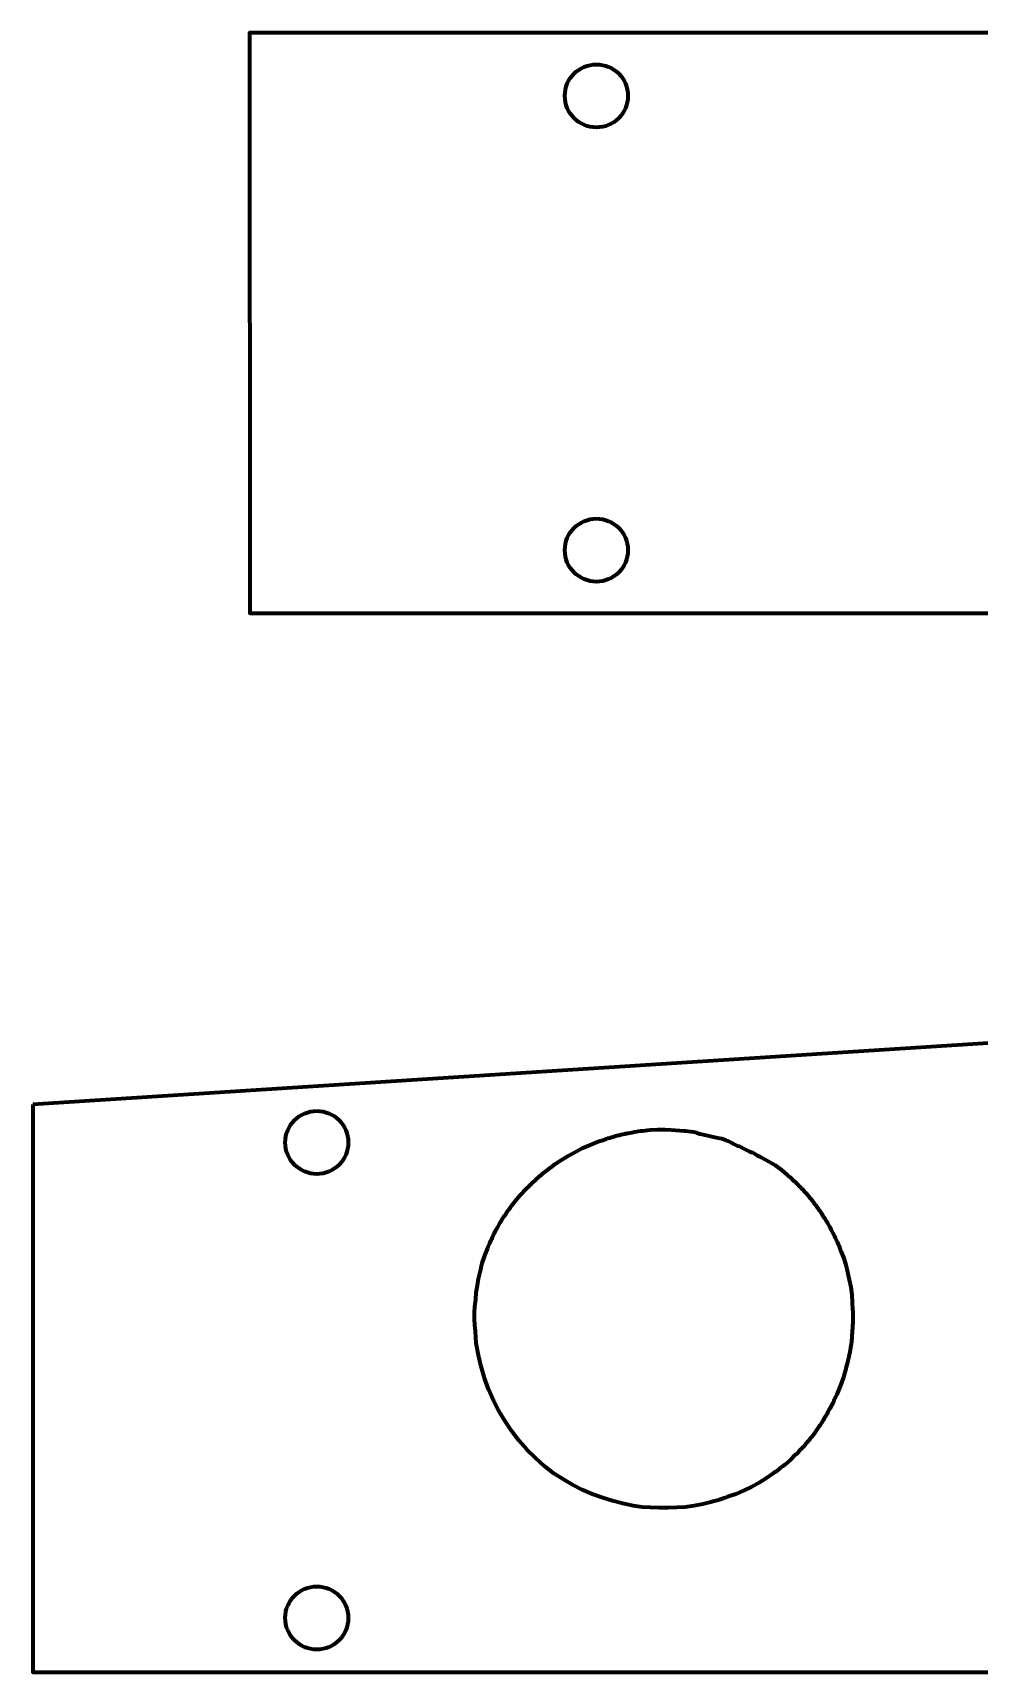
# Model space of a CAD drawing. Header units: millimetres. Extents: x 198 to 2265, y -986 to 144.
# Drawn here: x 1078.3 to 1153.4, y -235.8 to -105.9 of the extents above; entities that cross this region are included whole.
import ezdxf

# ---------------------------------------------------------------- set-up
doc = ezdxf.new("R2010")
doc.units = ezdxf.units.MM
doc.header["$MEASUREMENT"] = 0
doc.layers.add('Layer 1', color=7, linetype='Continuous')

msp = doc.modelspace()

# ---------------------------------------------------------------- linework, layer by layer
at = {"layer": 'Layer 1', "color": 250, "lineweight": 70}
for centre in [(1123.0164, -110.8609), (1123.0164, -146.8784), (1100.8522, -193.8442), (1100.8522, -231.5472)]:
    msp.add_ellipse(centre, major_axis=(0, 2.5), ratio=1, dxfattribs=at)
for points, knots in [([(1432.5164, -105.8556), (1432.5164, -105.8556), (1432.5164, -151.8586), (1432.5164, -151.8586), (1331.5738, -151.8586), (1196.5108, -151.8841), (1095.5546, -151.8841), (1095.5546, -151.8841), (1095.5164, -105.8556), (1095.5164, -105.8556), (1095.5164, -105.8556), (1432.5164, -105.8556), (1432.5164, -105.8556)], [0, 0, 0, 0, 0.25, 0.25, 0.25, 0.5, 0.5, 0.5, 0.75, 0.75, 0.75, 1, 1, 1, 1]), ([(1078.3476, -190.8397), (1078.3476, -190.8397), (1255.3292, -179.4659), (1255.3292, -179.4659), (1255.3292, -179.4659), (1255.3251, -235.8411), (1255.3251, -235.8411), (1198.3203, -235.8411), (1135.0207, -235.8477), (1078.3476, -235.8477), (1078.3476, -235.8477), (1078.3476, -190.8397), (1078.3476, -190.8397)], [0, 0, 0, 0, 0.25, 0.25, 0.25, 0.5, 0.5, 0.5, 0.75, 0.75, 0.75, 1, 1, 1, 1]), ([(1125.9361, -222.6496), (1125.9361, -222.6496), (1126.6367, -222.7496), (1126.6367, -222.7496), (1126.6367, -222.7496), (1127.3122, -222.7996), (1127.3122, -222.7996), (1127.3122, -222.7996), (1127.9879, -222.8246), (1127.9879, -222.8246), (1127.9879, -222.8246), (1128.6885, -222.8246), (1128.6885, -222.8246), (1128.6885, -222.8246), (1129.389, -222.7996), (1129.389, -222.7996), (1129.389, -222.7996), (1130.0645, -222.7496), (1130.0645, -222.7496), (1130.0645, -222.7496), (1130.7652, -222.6496), (1130.7652, -222.6496), (1130.7652, -222.6496), (1131.4408, -222.5247), (1131.4408, -222.5247), (1131.4408, -222.5247), (1132.0912, -222.3746), (1132.0912, -222.3746), (1132.0912, -222.3746), (1132.2414, -222.3247), (1132.2414, -222.3247), (1132.2414, -222.3247), (1132.3915, -222.2746), (1132.3915, -222.2746), (1132.3915, -222.2746), (1132.5916, -222.2246), (1132.5916, -222.2246), (1132.5916, -222.2246), (1132.7668, -222.1746), (1132.7668, -222.1746), (1132.7668, -222.1746), (1132.9419, -222.1246), (1132.9419, -222.1246), (1132.9419, -222.1246), (1133.1171, -222.0496), (1133.1171, -222.0496), (1133.1171, -222.0496), (1133.2922, -221.9996), (1133.2922, -221.9996), (1133.2922, -221.9996), (1133.4173, -221.9496), (1133.4173, -221.9496), (1133.4173, -221.9496), (1134.068, -221.7246), (1134.068, -221.7246), (1134.068, -221.7246), (1134.6935, -221.4496), (1134.6935, -221.4496), (1134.6935, -221.4496), (1135.3189, -221.1496), (1135.3189, -221.1496), (1135.3189, -221.1496), (1135.9194, -220.8246), (1135.9194, -220.8246), (1135.9194, -220.8246), (1136.4949, -220.4746), (1136.4949, -220.4746), (1136.4949, -220.4746), (1137.0204, -220.0996), (1137.0204, -220.0996), (1137.0204, -220.0996), (1137.1205, -220.0246), (1137.1205, -220.0246), (1137.1205, -220.0246), (1137.2456, -219.9497), (1137.2456, -219.9497), (1137.2456, -219.9497), (1137.3707, -219.8496), (1137.3707, -219.8496), (1137.3707, -219.8496), (1137.4959, -219.7497), (1137.4959, -219.7497), (1137.4959, -219.7497), (1137.621, -219.6496), (1137.621, -219.6496), (1137.621, -219.6496), (1137.7711, -219.5497), (1137.7711, -219.5497), (1137.7711, -219.5497), (1137.8712, -219.4496), (1137.8712, -219.4496), (1137.8712, -219.4496), (1137.9712, -219.3746), (1137.9712, -219.3746), (1137.9712, -219.3746), (1138.4215, -218.9746), (1138.4215, -218.9746), (1138.4215, -218.9746), (1138.5216, -218.8746), (1138.5216, -218.8746), (1138.5216, -218.8746), (1138.6217, -218.7746), (1138.6217, -218.7746), (1138.6217, -218.7746), (1138.7468, -218.6496), (1138.7468, -218.6496), (1138.7468, -218.6496), (1138.8719, -218.5496), (1138.8719, -218.5496), (1138.8719, -218.5496), (1138.997, -218.4246), (1138.997, -218.4246), (1138.997, -218.4246), (1139.0971, -218.2996), (1139.0971, -218.2996), (1139.0971, -218.2996), (1139.1221, -218.2746), (1139.1221, -218.2746), (1139.1221, -218.2746), (1139.1471, -218.2496), (1139.1471, -218.2496), (1139.1471, -218.2496), (1139.1722, -218.2246), (1139.1722, -218.2246), (1139.1722, -218.2246), (1139.1972, -218.1996), (1139.1972, -218.1996), (1139.1972, -218.1996), (1139.2222, -218.1746), (1139.2222, -218.1746), (1139.2222, -218.1746), (1139.2722, -218.1496), (1139.2722, -218.1496), (1139.2722, -218.1496), (1139.2973, -218.0996), (1139.2973, -218.0996), (1139.2973, -218.0996), (1139.2973, -218.0746), (1139.2973, -218.0746), (1139.2973, -218.0746), (1139.4224, -217.9746), (1139.4224, -217.9746), (1139.4224, -217.9746), (1139.4474, -217.9496), (1139.4474, -217.9496), (1139.4474, -217.9496), (1139.5975, -217.7747), (1139.5975, -217.7747), (1139.5975, -217.7747), (1139.6225, -217.7496), (1139.6225, -217.7496), (1139.6225, -217.7496), (1139.6476, -217.6996), (1139.6476, -217.6996), (1139.6476, -217.6996), (1139.6726, -217.6746), (1139.6726, -217.6746), (1139.6726, -217.6746), (1139.6976, -217.6496), (1139.6976, -217.6496), (1139.6976, -217.6496), (1139.7226, -217.5996), (1139.7226, -217.5996), (1139.7226, -217.5996), (1139.7476, -217.5747), (1139.7476, -217.5747), (1139.7476, -217.5747), (1139.7727, -217.5496), (1139.7727, -217.5496), (1139.7727, -217.5496), (1139.7977, -217.5246), (1139.7977, -217.5246), (1139.7977, -217.5246), (1139.8727, -217.4496), (1139.8727, -217.4496), (1139.8727, -217.4496), (1139.9728, -217.3246), (1139.9728, -217.3246), (1139.9728, -217.3246), (1140.0729, -217.1996), (1140.0729, -217.1996), (1140.0729, -217.1996), (1140.173, -217.0746), (1140.173, -217.0746), (1140.173, -217.0746), (1140.2732, -216.9496), (1140.2732, -216.9496), (1140.2732, -216.9496), (1140.3482, -216.8246), (1140.3482, -216.8246), (1140.3482, -216.8246), (1140.4233, -216.7246), (1140.4233, -216.7246), (1140.4233, -216.7246), (1140.4984, -216.6246), (1140.4984, -216.6246), (1140.4984, -216.6246), (1140.5734, -216.4996), (1140.5734, -216.4996), (1140.5734, -216.4996), (1140.6735, -216.3496), (1140.6735, -216.3496), (1140.6735, -216.3496), (1140.7736, -216.2246), (1140.7736, -216.2246), (1140.7736, -216.2246), (1140.8487, -216.0746), (1140.8487, -216.0746), (1140.8487, -216.0746), (1140.9487, -215.9496), (1140.9487, -215.9496), (1140.9487, -215.9496), (1141.0238, -215.8246), (1141.0238, -215.8246), (1141.0238, -215.8246), (1141.0738, -215.6996), (1141.0738, -215.6996), (1141.0738, -215.6996), (1141.1489, -215.5996), (1141.1489, -215.5996), (1141.1489, -215.5996), (1141.224, -215.4746), (1141.224, -215.4746), (1141.224, -215.4746), (1141.299, -215.3496), (1141.299, -215.3496), (1141.299, -215.3496), (1141.3741, -215.1996), (1141.3741, -215.1996), (1141.3741, -215.1996), (1141.4492, -215.0496), (1141.4492, -215.0496), (1141.4492, -215.0496), (1141.5492, -214.8996), (1141.5492, -214.8996), (1141.5492, -214.8996), (1141.5992, -214.7746), (1141.5992, -214.7746), (1141.5992, -214.7746), (1141.6742, -214.6746), (1141.6742, -214.6746), (1141.6742, -214.6746), (1141.7243, -214.5496), (1141.7243, -214.5496), (1141.7243, -214.5496), (1141.7994, -214.4246), (1141.7994, -214.4246), (1141.7994, -214.4246), (1141.8494, -214.2746), (1141.8494, -214.2746), (1141.8494, -214.2746), (1141.9245, -214.1246), (1141.9245, -214.1246), (1141.9245, -214.1246), (1141.9995, -213.9746), (1141.9995, -213.9746), (1141.9995, -213.9746), (1142.0746, -213.8246), (1142.0746, -213.8246), (1142.0746, -213.8246), (1142.1246, -213.6996), (1142.1246, -213.6996), (1142.1246, -213.6996), (1142.1747, -213.5746), (1142.1747, -213.5746), (1142.1747, -213.5746), (1142.3999, -213.0246), (1142.3999, -213.0246), (1142.3999, -213.0246), (1142.6, -212.4496), (1142.6, -212.4496), (1142.6, -212.4496), (1142.7501, -211.8996), (1142.7501, -211.8996), (1142.7501, -211.8996), (1142.8002, -211.7746), (1142.8002, -211.7746), (1142.8002, -211.7746), (1142.8252, -211.6246), (1142.8252, -211.6246), (1142.8252, -211.6246), (1142.8753, -211.4746), (1142.8753, -211.4746), (1142.8753, -211.4746), (1142.9253, -211.2996), (1142.9253, -211.2996), (1142.9253, -211.2996), (1142.9503, -211.1246), (1142.9503, -211.1246), (1142.9503, -211.1246), (1142.9753, -211.0996), (1142.9753, -211.0996), (1142.9753, -211.0996), (1142.9753, -211.0746), (1142.9753, -211.0746), (1142.9753, -211.0746), (1142.9753, -211.0247), (1142.9753, -211.0247), (1142.9753, -211.0247), (1143.0004, -210.9746), (1143.0004, -210.9746), (1143.0004, -210.9746), (1143.0004, -210.9496), (1143.0004, -210.9496), (1143.0004, -210.9496), (1143.0254, -210.8996), (1143.0254, -210.8996), (1143.0254, -210.8996), (1143.0254, -210.8746), (1143.0254, -210.8746), (1143.0254, -210.8746), (1143.0254, -210.8247), (1143.0254, -210.8247), (1143.0254, -210.8247), (1143.0254, -210.7996), (1143.0254, -210.7996), (1143.0254, -210.7996), (1143.0504, -210.7746), (1143.0504, -210.7746), (1143.0504, -210.7746), (1143.0504, -210.7496), (1143.0504, -210.7496), (1143.0504, -210.7496), (1143.0504, -210.6996), (1143.0504, -210.6996), (1143.0504, -210.6996), (1143.0504, -210.6746), (1143.0504, -210.6746), (1143.0504, -210.6746), (1143.0754, -210.6247), (1143.0754, -210.6247), (1143.0754, -210.6247), (1143.0754, -210.5996), (1143.0754, -210.5996), (1143.0754, -210.5996), (1143.0754, -210.5746), (1143.0754, -210.5746), (1143.0754, -210.5746), (1143.1004, -210.4496), (1143.1004, -210.4496), (1143.1004, -210.4496), (1143.1255, -210.2746), (1143.1255, -210.2746), (1143.1255, -210.2746), (1143.1505, -210.1246), (1143.1505, -210.1246), (1143.1505, -210.1246), (1143.1755, -209.9496), (1143.1755, -209.9496), (1143.1755, -209.9496), (1143.2005, -209.7996), (1143.2005, -209.7996), (1143.2005, -209.7996), (1143.2255, -209.6496), (1143.2255, -209.6496), (1143.2255, -209.6496), (1143.2255, -209.5246), (1143.2255, -209.5246), (1143.2255, -209.5246), (1143.2506, -209.3996), (1143.2506, -209.3996), (1143.2506, -209.3996), (1143.2756, -209.2496), (1143.2756, -209.2496), (1143.2756, -209.2496), (1143.2756, -209.0996), (1143.2756, -209.0996), (1143.2756, -209.0996), (1143.3006, -208.9246), (1143.3006, -208.9246), (1143.3006, -208.9246), (1143.3006, -208.7496), (1143.3006, -208.7496), (1143.3006, -208.7496), (1143.3256, -208.5996), (1143.3256, -208.5996), (1143.3256, -208.5996), (1143.3256, -208.4496), (1143.3256, -208.4496), (1143.3256, -208.4496), (1143.3256, -208.3246), (1143.3256, -208.3246), (1143.3256, -208.3246), (1143.3256, -208.2996), (1143.3256, -208.2996), (1143.3256, -208.2996), (1143.3506, -208.2746), (1143.3506, -208.2746), (1143.3506, -208.2746), (1143.3506, -208.2246), (1143.3506, -208.2246), (1143.3506, -208.2246), (1143.3506, -208.1996), (1143.3506, -208.1996), (1143.3506, -208.1996), (1143.3506, -208.1496), (1143.3506, -208.1496), (1143.3506, -208.1496), (1143.3506, -208.1246), (1143.3506, -208.1246), (1143.3506, -208.1246), (1143.3506, -208.0996), (1143.3506, -208.0996), (1143.3506, -208.0996), (1143.3506, -208.0497), (1143.3506, -208.0497), (1143.3506, -208.0497), (1143.3506, -207.8996), (1143.3506, -207.8996), (1143.3506, -207.8996), (1143.3506, -207.7246), (1143.3506, -207.7246), (1143.3506, -207.7246), (1143.3506, -207.5746), (1143.3506, -207.5746), (1143.3506, -207.5746), (1143.3506, -207.3996), (1143.3506, -207.3996), (1143.3506, -207.3996), (1143.3506, -207.2497), (1143.3506, -207.2497), (1143.3506, -207.2497), (1143.3256, -207.1246), (1143.3256, -207.1246), (1143.3256, -207.1246), (1143.3006, -206.5246), (1143.3006, -206.5246), (1143.3006, -206.5246), (1143.2506, -205.9246), (1143.2506, -205.9246), (1143.2506, -205.9246), (1143.1755, -205.3246), (1143.1755, -205.3246), (1143.1755, -205.3246), (1143.0504, -204.7246), (1143.0504, -204.7246), (1143.0504, -204.7246), (1142.9253, -204.1246), (1142.9253, -204.1246), (1142.9253, -204.1246), (1142.7752, -203.5496), (1142.7752, -203.5496), (1142.7752, -203.5496), (1142.6, -202.9746), (1142.6, -202.9746), (1142.6, -202.9746), (1142.3999, -202.4496), (1142.3999, -202.4496), (1142.3999, -202.4496), (1142.3498, -202.3496), (1142.3498, -202.3496), (1142.3498, -202.3496), (1142.2998, -202.2246), (1142.2998, -202.2246), (1142.2998, -202.2246), (1142.2497, -202.0746), (1142.2497, -202.0746), (1142.2497, -202.0746), (1142.1747, -201.9246), (1142.1747, -201.9246), (1142.1747, -201.9246), (1142.1246, -201.7746), (1142.1246, -201.7746), (1142.1246, -201.7746), (1142.0496, -201.6246), (1142.0496, -201.6246), (1142.0496, -201.6246), (1141.9995, -201.4997), (1141.9995, -201.4997), (1141.9995, -201.4997), (1141.9495, -201.3996), (1141.9495, -201.3996), (1141.9495, -201.3996), (1141.8994, -201.2746), (1141.8994, -201.2746), (1141.8994, -201.2746), (1141.8244, -201.1746), (1141.8244, -201.1746), (1141.8244, -201.1746), (1141.7493, -201.0246), (1141.7493, -201.0246), (1141.7493, -201.0246), (1141.6742, -200.8746), (1141.6742, -200.8746), (1141.6742, -200.8746), (1141.5992, -200.7496), (1141.5992, -200.7496), (1141.5992, -200.7496), (1141.5492, -200.5996), (1141.5492, -200.5996), (1141.5492, -200.5996), (1141.4742, -200.4746), (1141.4742, -200.4746), (1141.4742, -200.4746), (1141.4241, -200.3746), (1141.4241, -200.3746), (1141.4241, -200.3746), (1141.3491, -200.2746), (1141.3491, -200.2746), (1141.3491, -200.2746), (1141.274, -200.1496), (1141.274, -200.1496), (1141.274, -200.1496), (1141.1989, -200.0246), (1141.1989, -200.0246), (1141.1989, -200.0246), (1141.1239, -199.8746), (1141.1239, -199.8746), (1141.1239, -199.8746), (1141.0238, -199.7496), (1141.0238, -199.7496), (1141.0238, -199.7496), (1140.9487, -199.6246), (1140.9487, -199.6246), (1140.9487, -199.6246), (1140.8737, -199.4996), (1140.8737, -199.4996), (1140.8737, -199.4996), (1140.7986, -199.3996), (1140.7986, -199.3996), (1140.7986, -199.3996), (1140.7486, -199.2996), (1140.7486, -199.2996), (1140.7486, -199.2996), (1140.6485, -199.1746), (1140.6485, -199.1746), (1140.6485, -199.1746), (1140.5734, -199.0496), (1140.5734, -199.0496), (1140.5734, -199.0496), (1140.4733, -198.9246), (1140.4733, -198.9246), (1140.4733, -198.9246), (1140.3733, -198.7996), (1140.3733, -198.7996), (1140.3733, -198.7996), (1140.2982, -198.6996), (1140.2982, -198.6996), (1140.2982, -198.6996), (1140.2732, -198.6746), (1140.2732, -198.6746), (1140.2732, -198.6746), (1140.198, -198.5496), (1140.198, -198.5496), (1140.198, -198.5496), (1140.1229, -198.4496), (1140.1229, -198.4496), (1140.1229, -198.4496), (1140.0479, -198.3496), (1140.0479, -198.3496), (1140.0479, -198.3496), (1139.9478, -198.2496), (1139.9478, -198.2496), (1139.9478, -198.2496), (1139.8477, -198.1246), (1139.8477, -198.1246), (1139.8477, -198.1246), (1139.7727, -198.0246), (1139.7727, -198.0246), (1139.7727, -198.0246), (1139.7476, -197.9996), (1139.7476, -197.9996), (1139.7476, -197.9996), (1139.6476, -197.8746), (1139.6476, -197.8746), (1139.6476, -197.8746), (1139.5475, -197.7746), (1139.5475, -197.7746), (1139.5475, -197.7746), (1139.4474, -197.6746), (1139.4474, -197.6746), (1139.4474, -197.6746), (1139.3723, -197.5746), (1139.3723, -197.5746), (1139.3723, -197.5746), (1139.2722, -197.4996), (1139.2722, -197.4996), (1139.2722, -197.4996), (1139.1972, -197.3996), (1139.1972, -197.3996), (1139.1972, -197.3996), (1139.0721, -197.2746), (1139.0721, -197.2746), (1139.0721, -197.2746), (1138.972, -197.1746), (1138.972, -197.1746), (1138.972, -197.1746), (1138.8469, -197.0496), (1138.8469, -197.0496), (1138.8469, -197.0496), (1138.8219, -197.0246), (1138.8219, -197.0246), (1138.8219, -197.0246), (1138.7968, -196.9996), (1138.7968, -196.9996), (1138.7968, -196.9996), (1138.7718, -196.9746), (1138.7718, -196.9746), (1138.7718, -196.9746), (1138.7468, -196.9496), (1138.7468, -196.9496), (1138.7468, -196.9496), (1138.7218, -196.9246), (1138.7218, -196.9246), (1138.7218, -196.9246), (1138.6717, -196.8996), (1138.6717, -196.8996), (1138.6717, -196.8996), (1138.6467, -196.8746), (1138.6467, -196.8746), (1138.6467, -196.8746), (1138.6217, -196.8496), (1138.6217, -196.8496), (1138.6217, -196.8496), (1138.5466, -196.7496), (1138.5466, -196.7496), (1138.5466, -196.7496), (1138.5216, -196.7496), (1138.5216, -196.7496), (1138.5216, -196.7496), (1138.5216, -196.7246), (1138.5216, -196.7246), (1138.5216, -196.7246), (1138.4966, -196.7246), (1138.4966, -196.7246), (1138.4966, -196.7246), (1138.4716, -196.6996), (1138.4716, -196.6996), (1138.4716, -196.6996), (1138.4465, -196.6746), (1138.4465, -196.6746), (1138.4465, -196.6746), (1138.4215, -196.6496), (1138.4215, -196.6496), (1138.4215, -196.6496), (1138.3965, -196.6246), (1138.3965, -196.6246), (1138.3965, -196.6246), (1138.3716, -196.5996), (1138.3716, -196.5996), (1138.3716, -196.5996), (1138.1964, -196.4496), (1138.1964, -196.4496), (1138.1964, -196.4496), (1138.1214, -196.3746), (1138.1214, -196.3746), (1138.1214, -196.3746), (1137.696, -196.0246), (1137.696, -196.0246), (1137.696, -196.0246), (1137.1956, -195.6496), (1137.1956, -195.6496), (1137.1956, -195.6496), (1136.645, -195.3246), (1136.645, -195.3246), (1136.645, -195.3246), (1136.0946, -195.0246), (1136.0946, -195.0246), (1136.0946, -195.0246), (1135.9695, -194.9496), (1135.9695, -194.9496), (1135.9695, -194.9496), (1135.7943, -194.8746), (1135.7943, -194.8746), (1135.7943, -194.8746), (1135.6192, -194.7746), (1135.6192, -194.7746), (1135.6192, -194.7746), (1135.394, -194.6496), (1135.394, -194.6496), (1135.394, -194.6496), (1135.1439, -194.5496), (1135.1439, -194.5496), (1135.1439, -194.5496), (1134.8937, -194.4246), (1134.8937, -194.4246), (1134.8937, -194.4246), (1134.6685, -194.3246), (1134.6685, -194.3246), (1134.6685, -194.3246), (1134.4433, -194.1996), (1134.4433, -194.1996), (1134.4433, -194.1996), (1134.3432, -194.1496), (1134.3432, -194.1496), (1134.3432, -194.1496), (1134.1931, -194.0996), (1134.1931, -194.0996), (1134.1931, -194.0996), (1134.043, -194.0246), (1134.043, -194.0246), (1134.043, -194.0246), (1133.8928, -193.9496), (1133.8928, -193.9496), (1133.8928, -193.9496), (1133.7426, -193.8746), (1133.7426, -193.8746), (1133.7426, -193.8746), (1133.5925, -193.7996), (1133.5925, -193.7996), (1133.5925, -193.7996), (1133.4424, -193.7246), (1133.4424, -193.7246), (1133.4424, -193.7246), (1133.3423, -193.6746), (1133.3423, -193.6746), (1133.3423, -193.6746), (1133.2422, -193.6246), (1133.2422, -193.6246), (1133.2422, -193.6246), (1132.967, -193.5246), (1132.967, -193.5246), (1132.967, -193.5246), (1132.6417, -193.4746), (1132.6417, -193.4746), (1132.6417, -193.4746), (1132.0662, -193.3496), (1132.0662, -193.3496), (1132.0662, -193.3496), (1131.9662, -193.3246), (1131.9662, -193.3246), (1131.9662, -193.3246), (1131.8411, -193.2996), (1131.8411, -193.2996), (1131.8411, -193.2996), (1131.716, -193.2746), (1131.716, -193.2746), (1131.716, -193.2746), (1131.5909, -193.2496), (1131.5909, -193.2496), (1131.5909, -193.2496), (1131.3657, -193.1746), (1131.3657, -193.1746), (1131.3657, -193.1746), (1131.2156, -193.1496), (1131.2156, -193.1496), (1131.2156, -193.1496), (1130.9654, -193.0746), (1130.9654, -193.0746), (1130.9654, -193.0746), (1130.9404, -193.0496), (1130.9404, -193.0496), (1130.9404, -193.0496), (1130.7402, -192.9996), (1130.7402, -192.9996), (1130.7402, -192.9996), (1130.4899, -192.9746), (1130.4899, -192.9746), (1130.4899, -192.9746), (1130.2897, -192.9496), (1130.2897, -192.9496), (1130.2897, -192.9496), (1130.0896, -192.9246), (1130.0896, -192.9246), (1130.0896, -192.9246), (1129.9645, -192.9246), (1129.9645, -192.9246), (1129.9645, -192.9246), (1128.9386, -192.8496), (1128.9386, -192.8496), (1128.9386, -192.8496), (1128.4383, -192.8246), (1128.4383, -192.8246), (1128.4383, -192.8246), (1127.8878, -192.8246), (1127.8878, -192.8246), (1127.8878, -192.8246), (1127.2872, -192.8496), (1127.2872, -192.8496), (1127.2872, -192.8496), (1126.6617, -192.9246), (1126.6617, -192.9246), (1126.6617, -192.9246), (1126.5116, -192.9246), (1126.5116, -192.9246), (1126.5116, -192.9246), (1126.3614, -192.9496), (1126.3614, -192.9496), (1126.3614, -192.9496), (1126.2113, -192.9746), (1126.2113, -192.9746), (1126.2113, -192.9746), (1126.0362, -192.9996), (1126.0362, -192.9996), (1126.0362, -192.9996), (1125.861, -193.0496), (1125.861, -193.0496), (1125.861, -193.0496), (1125.6859, -193.0746), (1125.6859, -193.0746), (1125.6859, -193.0746), (1125.5358, -193.0996), (1125.5358, -193.0996), (1125.5358, -193.0996), (1125.5108, -193.0996), (1125.5108, -193.0996), (1125.5108, -193.0996), (1125.4858, -193.0996), (1125.4858, -193.0996), (1125.4858, -193.0996), (1125.4608, -193.1246), (1125.4608, -193.1246), (1125.4608, -193.1246), (1125.4107, -193.1246), (1125.4107, -193.1246), (1125.4107, -193.1246), (1125.3857, -193.1246), (1125.3857, -193.1246), (1125.3857, -193.1246), (1125.3357, -193.1246), (1125.3357, -193.1246), (1125.3357, -193.1246), (1125.3107, -193.1496), (1125.3107, -193.1496), (1125.3107, -193.1496), (1125.2856, -193.1496), (1125.2856, -193.1496), (1125.2856, -193.1496), (1125.1355, -193.1746), (1125.1355, -193.1746), (1125.1355, -193.1746), (1124.9854, -193.2246), (1124.9854, -193.2246), (1124.9854, -193.2246), (1124.8102, -193.2746), (1124.8102, -193.2746), (1124.8102, -193.2746), (1124.6351, -193.2996), (1124.6351, -193.2996), (1124.6351, -193.2996), (1124.485, -193.3496), (1124.485, -193.3496), (1124.485, -193.3496), (1124.3348, -193.3996), (1124.3348, -193.3996), (1124.3348, -193.3996), (1124.2096, -193.4246), (1124.2096, -193.4246), (1124.2096, -193.4246), (1124.0845, -193.4746), (1124.0845, -193.4746), (1124.0845, -193.4746), (1123.9344, -193.4996), (1123.9344, -193.4996), (1123.9344, -193.4996), (1123.8093, -193.5496), (1123.8093, -193.5496), (1123.8093, -193.5496), (1123.7843, -193.5496), (1123.7843, -193.5496), (1123.7843, -193.5496), (1123.6091, -193.6246), (1123.6091, -193.6246), (1123.6091, -193.6246), (1123.459, -193.6746), (1123.459, -193.6746), (1123.459, -193.6746), (1123.3089, -193.7246), (1123.3089, -193.7246), (1123.3089, -193.7246), (1123.1588, -193.7746), (1123.1588, -193.7746), (1123.1588, -193.7746), (1123.0337, -193.8246), (1123.0337, -193.8246), (1123.0337, -193.8246), (1122.4582, -194.0496), (1122.4582, -194.0496), (1122.4582, -194.0496), (1121.8828, -194.2996), (1121.8828, -194.2996), (1121.8828, -194.2996), (1121.3322, -194.5996), (1121.3322, -194.5996), (1121.3322, -194.5996), (1120.7818, -194.8996), (1120.7818, -194.8996), (1120.7818, -194.8996), (1120.2563, -195.2246), (1120.2563, -195.2246), (1120.2563, -195.2246), (1119.7309, -195.5746), (1119.7309, -195.5746), (1119.7309, -195.5746), (1119.6308, -195.6496), (1119.6308, -195.6496), (1119.6308, -195.6496), (1119.5057, -195.7496), (1119.5057, -195.7496), (1119.5057, -195.7496), (1119.3806, -195.8246), (1119.3806, -195.8246), (1119.3806, -195.8246), (1119.2555, -195.9246), (1119.2555, -195.9246), (1119.2555, -195.9246), (1119.1055, -196.0496), (1119.1055, -196.0496), (1119.1055, -196.0496), (1118.9804, -196.1496), (1118.9804, -196.1496), (1118.9804, -196.1496), (1118.8553, -196.2246), (1118.8553, -196.2246), (1118.8553, -196.2246), (1118.8302, -196.2496), (1118.8302, -196.2496), (1118.8302, -196.2496), (1118.8052, -196.2746), (1118.8052, -196.2746), (1118.8052, -196.2746), (1118.7802, -196.2996), (1118.7802, -196.2996), (1118.7802, -196.2996), (1118.7551, -196.3246), (1118.7551, -196.3246), (1118.7551, -196.3246), (1118.7301, -196.3246), (1118.7301, -196.3246), (1118.7301, -196.3246), (1118.705, -196.3496), (1118.705, -196.3496), (1118.705, -196.3496), (1118.68, -196.3746), (1118.68, -196.3746), (1118.68, -196.3746), (1118.655, -196.3996), (1118.655, -196.3996), (1118.655, -196.3996), (1118.5299, -196.4996), (1118.5299, -196.4996), (1118.5299, -196.4996), (1118.4298, -196.5996), (1118.4298, -196.5996), (1118.4298, -196.5996), (1118.2797, -196.7246), (1118.2797, -196.7246), (1118.2797, -196.7246), (1118.1546, -196.8496), (1118.1546, -196.8496), (1118.1546, -196.8496), (1118.0545, -196.9496), (1118.0545, -196.9496), (1118.0545, -196.9496), (1117.9294, -197.0496), (1117.9294, -197.0496), (1117.9294, -197.0496), (1117.8543, -197.1496), (1117.8543, -197.1496), (1117.8543, -197.1496), (1117.7542, -197.2246), (1117.7542, -197.2246), (1117.7542, -197.2246), (1117.6291, -197.3496), (1117.6291, -197.3496), (1117.6291, -197.3496), (1117.529, -197.4496), (1117.529, -197.4496), (1117.529, -197.4496), (1117.4039, -197.5746), (1117.4039, -197.5746), (1117.4039, -197.5746), (1117.2788, -197.6996), (1117.2788, -197.6996), (1117.2788, -197.6996), (1117.1788, -197.8246), (1117.1788, -197.8246), (1117.1788, -197.8246), (1117.0787, -197.9246), (1117.0787, -197.9246), (1117.0787, -197.9246), (1116.9786, -198.0246), (1116.9786, -198.0246), (1116.9786, -198.0246), (1116.5784, -198.4996), (1116.5784, -198.4996), (1116.5784, -198.4996), (1116.5032, -198.5996), (1116.5032, -198.5996), (1116.5032, -198.5996), (1116.4031, -198.7246), (1116.4031, -198.7246), (1116.4031, -198.7246), (1116.303, -198.8496), (1116.303, -198.8496), (1116.303, -198.8496), (1116.2029, -198.9996), (1116.2029, -198.9996), (1116.2029, -198.9996), (1116.1029, -199.1246), (1116.1029, -199.1246), (1116.1029, -199.1246), (1116.0779, -199.1746), (1116.0779, -199.1746), (1116.0779, -199.1746), (1116.0528, -199.1996), (1116.0528, -199.1996), (1116.0528, -199.1996), (1116.0279, -199.2246), (1116.0279, -199.2246), (1116.0279, -199.2246), (1116.0028, -199.2746), (1116.0028, -199.2746), (1116.0028, -199.2746), (1115.9778, -199.2996), (1115.9778, -199.2996), (1115.9778, -199.2996), (1115.9527, -199.3496), (1115.9527, -199.3496), (1115.9527, -199.3496), (1115.9278, -199.3746), (1115.9278, -199.3746), (1115.9278, -199.3746), (1115.9027, -199.3996), (1115.9027, -199.3996), (1115.9027, -199.3996), (1115.8277, -199.4996), (1115.8277, -199.4996), (1115.8277, -199.4996), (1115.8277, -199.5496), (1115.8277, -199.5496), (1115.8277, -199.5496), (1115.7025, -199.6996), (1115.7025, -199.6996), (1115.7025, -199.6996), (1115.5774, -199.8996), (1115.5774, -199.8996), (1115.5774, -199.8996), (1115.5024, -200.0246), (1115.5024, -200.0246), (1115.5024, -200.0246), (1115.4773, -200.0496), (1115.4773, -200.0496), (1115.4773, -200.0496), (1115.4773, -200.0746), (1115.4773, -200.0746), (1115.4773, -200.0746), (1115.4523, -200.0997), (1115.4523, -200.0997), (1115.4523, -200.0997), (1115.4273, -200.1246), (1115.4273, -200.1246), (1115.4273, -200.1246), (1115.4273, -200.1496), (1115.4273, -200.1496), (1115.4273, -200.1496), (1115.4023, -200.1996), (1115.4023, -200.1996), (1115.4023, -200.1996), (1115.3772, -200.2246), (1115.3772, -200.2246), (1115.3772, -200.2246), (1115.3772, -200.2496), (1115.3772, -200.2496), (1115.3772, -200.2496), (1115.2772, -200.3996), (1115.2772, -200.3996), (1115.2772, -200.3996), (1115.2021, -200.5496), (1115.2021, -200.5496), (1115.2021, -200.5496), (1115.127, -200.6997), (1115.127, -200.6997), (1115.127, -200.6997), (1115.027, -200.8496), (1115.027, -200.8496), (1115.027, -200.8496), (1114.9769, -200.9746), (1114.9769, -200.9746), (1114.9769, -200.9746), (1114.9018, -201.0997), (1114.9018, -201.0997), (1114.9018, -201.0997), (1114.8518, -201.1996), (1114.8518, -201.1996), (1114.8518, -201.1996), (1114.7767, -201.3496), (1114.7767, -201.3496), (1114.7767, -201.3496), (1114.7267, -201.4997), (1114.7267, -201.4997), (1114.7267, -201.4997), (1114.6516, -201.6496), (1114.6516, -201.6496), (1114.6516, -201.6496), (1114.5766, -201.8246), (1114.5766, -201.8246), (1114.5766, -201.8246), (1114.5015, -201.9746), (1114.5015, -201.9746), (1114.5015, -201.9746), (1114.4515, -202.0996), (1114.4515, -202.0996), (1114.4515, -202.0996), (1114.4014, -202.2246), (1114.4014, -202.2246), (1114.4014, -202.2246), (1114.1762, -202.7996), (1114.1762, -202.7996), (1114.1762, -202.7996), (1113.9761, -203.4246), (1113.9761, -203.4246), (1113.9761, -203.4246), (1113.8259, -204.0246), (1113.8259, -204.0246), (1113.8259, -204.0246), (1113.6758, -204.6496), (1113.6758, -204.6496), (1113.6758, -204.6496), (1113.6008, -205.1746), (1113.6008, -205.1746), (1113.6008, -205.1746), (1113.5008, -205.7496), (1113.5008, -205.7496), (1113.5008, -205.7496), (1113.4507, -206.2996), (1113.4507, -206.2996), (1113.4507, -206.2996), (1113.3756, -206.8497), (1113.3756, -206.8497), (1113.3756, -206.8497), (1113.3507, -207.3246), (1113.3507, -207.3246), (1113.3507, -207.3246), (1113.3507, -207.8246), (1113.3507, -207.8246), (1113.3507, -207.8246), (1113.3756, -208.3246), (1113.3756, -208.3246), (1113.3756, -208.3246), (1113.4256, -208.7996), (1113.4256, -208.7996), (1113.4256, -208.7996), (1113.5008, -209.7496), (1113.5008, -209.7496), (1113.5008, -209.7496), (1113.6758, -210.6996), (1113.6758, -210.6996), (1113.6758, -210.6996), (1113.876, -211.5996), (1113.876, -211.5996), (1113.876, -211.5996), (1114.1512, -212.5246), (1114.1512, -212.5246), (1114.1512, -212.5246), (1114.4765, -213.3997), (1114.4765, -213.3997), (1114.4765, -213.3997), (1114.8518, -214.2996), (1114.8518, -214.2996), (1114.8518, -214.2996), (1115.2772, -215.1246), (1115.2772, -215.1246), (1115.2772, -215.1246), (1115.7777, -215.9496), (1115.7777, -215.9496), (1115.7777, -215.9496), (1116.303, -216.7246), (1116.303, -216.7246), (1116.303, -216.7246), (1116.8785, -217.4746), (1116.8785, -217.4746), (1116.8785, -217.4746), (1117.504, -218.1996), (1117.504, -218.1996), (1117.504, -218.1996), (1118.2046, -218.8746), (1118.2046, -218.8746), (1118.2046, -218.8746), (1118.9053, -219.4996), (1118.9053, -219.4996), (1118.9053, -219.4996), (1119.6558, -220.0996), (1119.6558, -220.0996), (1119.6558, -220.0996), (1120.4065, -220.5746), (1120.4065, -220.5746), (1120.4065, -220.5746), (1121.1321, -220.9996), (1121.1321, -220.9996), (1121.1321, -220.9996), (1121.8828, -221.3746), (1121.8828, -221.3746), (1121.8828, -221.3746), (1122.6834, -221.7246), (1122.6834, -221.7246), (1122.6834, -221.7246), (1123.459, -221.9996), (1123.459, -221.9996), (1123.459, -221.9996), (1124.2847, -222.2496), (1124.2847, -222.2496), (1124.2847, -222.2496), (1125.1105, -222.4746), (1125.1105, -222.4746), (1125.1105, -222.4746), (1125.9361, -222.6496), (1125.9361, -222.6496)], [0, 0, 0, 0, 0.00250627, 0.00250627, 0.00250627, 0.00501253, 0.00501253, 0.00501253, 0.0075188, 0.0075188, 0.0075188, 0.01002506, 0.01002506, 0.01002506, 0.01253133, 0.01253133, 0.01253133, 0.01503759, 0.01503759, 0.01503759, 0.01754386, 0.01754386, 0.01754386, 0.02005013, 0.02005013, 0.02005013, 0.02255639, 0.02255639, 0.02255639, 0.02506266, 0.02506266, 0.02506266, 0.02756892, 0.02756892, 0.02756892, 0.03007519, 0.03007519, 0.03007519, 0.03258145, 0.03258145, 0.03258145, 0.03508772, 0.03508772, 0.03508772, 0.03759398, 0.03759398, 0.03759398, 0.04010025, 0.04010025, 0.04010025, 0.04260652, 0.04260652, 0.04260652, 0.04511278, 0.04511278, 0.04511278, 0.04761905, 0.04761905, 0.04761905, 0.05012531, 0.05012531, 0.05012531, 0.05263158, 0.05263158, 0.05263158, 0.05513784, 0.05513784, 0.05513784, 0.05764411, 0.05764411, 0.05764411, 0.06015038, 0.06015038, 0.06015038, 0.06265664, 0.06265664, 0.06265664, 0.06516291, 0.06516291, 0.06516291, 0.06766917, 0.06766917, 0.06766917, 0.07017544, 0.07017544, 0.07017544, 0.0726817, 0.0726817, 0.0726817, 0.07518797, 0.07518797, 0.07518797, 0.07769424, 0.07769424, 0.07769424, 0.0802005, 0.0802005, 0.0802005, 0.08270677, 0.08270677, 0.08270677, 0.08521303, 0.08521303, 0.08521303, 0.0877193, 0.0877193, 0.0877193, 0.09022556, 0.09022556, 0.09022556, 0.09273183, 0.09273183, 0.09273183, 0.0952381, 0.0952381, 0.0952381, 0.09774436, 0.09774436, 0.09774436, 0.10025063, 0.10025063, 0.10025063, 0.10275689, 0.10275689, 0.10275689, 0.10526316, 0.10526316, 0.10526316, 0.10776942, 0.10776942, 0.10776942, 0.11027569, 0.11027569, 0.11027569, 0.11278195, 0.11278195, 0.11278195, 0.11528822, 0.11528822, 0.11528822, 0.11779449, 0.11779449, 0.11779449, 0.12030075, 0.12030075, 0.12030075, 0.12280702, 0.12280702, 0.12280702, 0.12531328, 0.12531328, 0.12531328, 0.12781955, 0.12781955, 0.12781955, 0.13032581, 0.13032581, 0.13032581, 0.13283208, 0.13283208, 0.13283208, 0.13533835, 0.13533835, 0.13533835, 0.13784461, 0.13784461, 0.13784461, 0.14035088, 0.14035088, 0.14035088, 0.14285714, 0.14285714, 0.14285714, 0.14536341, 0.14536341, 0.14536341, 0.14786967, 0.14786967, 0.14786967, 0.15037594, 0.15037594, 0.15037594, 0.15288221, 0.15288221, 0.15288221, 0.15538847, 0.15538847, 0.15538847, 0.15789474, 0.15789474, 0.15789474, 0.160401, 0.160401, 0.160401, 0.16290727, 0.16290727, 0.16290727, 0.16541353, 0.16541353, 0.16541353, 0.1679198, 0.1679198, 0.1679198, 0.17042607, 0.17042607, 0.17042607, 0.17293233, 0.17293233, 0.17293233, 0.1754386, 0.1754386, 0.1754386, 0.17794486, 0.17794486, 0.17794486, 0.18045113, 0.18045113, 0.18045113, 0.18295739, 0.18295739, 0.18295739, 0.18546366, 0.18546366, 0.18546366, 0.18796992, 0.18796992, 0.18796992, 0.19047619, 0.19047619, 0.19047619, 0.19298246, 0.19298246, 0.19298246, 0.19548872, 0.19548872, 0.19548872, 0.19799499, 0.19799499, 0.19799499, 0.20050125, 0.20050125, 0.20050125, 0.20300752, 0.20300752, 0.20300752, 0.20551378, 0.20551378, 0.20551378, 0.20802005, 0.20802005, 0.20802005, 0.21052632, 0.21052632, 0.21052632, 0.21303258, 0.21303258, 0.21303258, 0.21553885, 0.21553885, 0.21553885, 0.21804511, 0.21804511, 0.21804511, 0.22055138, 0.22055138, 0.22055138, 0.22305764, 0.22305764, 0.22305764, 0.22556391, 0.22556391, 0.22556391, 0.22807018, 0.22807018, 0.22807018, 0.23057644, 0.23057644, 0.23057644, 0.23308271, 0.23308271, 0.23308271, 0.23558897, 0.23558897, 0.23558897, 0.23809524, 0.23809524, 0.23809524, 0.2406015, 0.2406015, 0.2406015, 0.24310777, 0.24310777, 0.24310777, 0.24561404, 0.24561404, 0.24561404, 0.2481203, 0.2481203, 0.2481203, 0.25062657, 0.25062657, 0.25062657, 0.25313283, 0.25313283, 0.25313283, 0.2556391, 0.2556391, 0.2556391, 0.25814536, 0.25814536, 0.25814536, 0.26065163, 0.26065163, 0.26065163, 0.26315789, 0.26315789, 0.26315789, 0.26566416, 0.26566416, 0.26566416, 0.26817043, 0.26817043, 0.26817043, 0.27067669, 0.27067669, 0.27067669, 0.27318296, 0.27318296, 0.27318296, 0.27568922, 0.27568922, 0.27568922, 0.27819549, 0.27819549, 0.27819549, 0.28070175, 0.28070175, 0.28070175, 0.28320802, 0.28320802, 0.28320802, 0.28571429, 0.28571429, 0.28571429, 0.28822055, 0.28822055, 0.28822055, 0.29072682, 0.29072682, 0.29072682, 0.29323308, 0.29323308, 0.29323308, 0.29573935, 0.29573935, 0.29573935, 0.29824561, 0.29824561, 0.29824561, 0.30075188, 0.30075188, 0.30075188, 0.30325815, 0.30325815, 0.30325815, 0.30576441, 0.30576441, 0.30576441, 0.30827068, 0.30827068, 0.30827068, 0.31077694, 0.31077694, 0.31077694, 0.31328321, 0.31328321, 0.31328321, 0.31578947, 0.31578947, 0.31578947, 0.31829574, 0.31829574, 0.31829574, 0.32080201, 0.32080201, 0.32080201, 0.32330827, 0.32330827, 0.32330827, 0.32581454, 0.32581454, 0.32581454, 0.3283208, 0.3283208, 0.3283208, 0.33082707, 0.33082707, 0.33082707, 0.33333333, 0.33333333, 0.33333333, 0.3358396, 0.3358396, 0.3358396, 0.33834586, 0.33834586, 0.33834586, 0.34085213, 0.34085213, 0.34085213, 0.3433584, 0.3433584, 0.3433584, 0.34586466, 0.34586466, 0.34586466, 0.34837093, 0.34837093, 0.34837093, 0.35087719, 0.35087719, 0.35087719, 0.35338346, 0.35338346, 0.35338346, 0.35588972, 0.35588972, 0.35588972, 0.35839599, 0.35839599, 0.35839599, 0.36090226, 0.36090226, 0.36090226, 0.36340852, 0.36340852, 0.36340852, 0.36591479, 0.36591479, 0.36591479, 0.36842105, 0.36842105, 0.36842105, 0.37092732, 0.37092732, 0.37092732, 0.37343358, 0.37343358, 0.37343358, 0.37593985, 0.37593985, 0.37593985, 0.37844612, 0.37844612, 0.37844612, 0.38095238, 0.38095238, 0.38095238, 0.38345865, 0.38345865, 0.38345865, 0.38596491, 0.38596491, 0.38596491, 0.38847118, 0.38847118, 0.38847118, 0.39097744, 0.39097744, 0.39097744, 0.39348371, 0.39348371, 0.39348371, 0.39598997, 0.39598997, 0.39598997, 0.39849624, 0.39849624, 0.39849624, 0.40100251, 0.40100251, 0.40100251, 0.40350877, 0.40350877, 0.40350877, 0.40601504, 0.40601504, 0.40601504, 0.4085213, 0.4085213, 0.4085213, 0.41102757, 0.41102757, 0.41102757, 0.41353383, 0.41353383, 0.41353383, 0.4160401, 0.4160401, 0.4160401, 0.41854637, 0.41854637, 0.41854637, 0.42105263, 0.42105263, 0.42105263, 0.4235589, 0.4235589, 0.4235589, 0.42606516, 0.42606516, 0.42606516, 0.42857143, 0.42857143, 0.42857143, 0.43107769, 0.43107769, 0.43107769, 0.43358396, 0.43358396, 0.43358396, 0.43609023, 0.43609023, 0.43609023, 0.43859649, 0.43859649, 0.43859649, 0.44110276, 0.44110276, 0.44110276, 0.44360902, 0.44360902, 0.44360902, 0.44611529, 0.44611529, 0.44611529, 0.44862155, 0.44862155, 0.44862155, 0.45112782, 0.45112782, 0.45112782, 0.45363409, 0.45363409, 0.45363409, 0.45614035, 0.45614035, 0.45614035, 0.45864662, 0.45864662, 0.45864662, 0.46115288, 0.46115288, 0.46115288, 0.46365915, 0.46365915, 0.46365915, 0.46616541, 0.46616541, 0.46616541, 0.46867168, 0.46867168, 0.46867168, 0.47117794, 0.47117794, 0.47117794, 0.47368421, 0.47368421, 0.47368421, 0.47619048, 0.47619048, 0.47619048, 0.47869674, 0.47869674, 0.47869674, 0.48120301, 0.48120301, 0.48120301, 0.48370927, 0.48370927, 0.48370927, 0.48621554, 0.48621554, 0.48621554, 0.4887218, 0.4887218, 0.4887218, 0.49122807, 0.49122807, 0.49122807, 0.49373434, 0.49373434, 0.49373434, 0.4962406, 0.4962406, 0.4962406, 0.49874687, 0.49874687, 0.49874687, 0.50125313, 0.50125313, 0.50125313, 0.5037594, 0.5037594, 0.5037594, 0.50626566, 0.50626566, 0.50626566, 0.50877193, 0.50877193, 0.50877193, 0.5112782, 0.5112782, 0.5112782, 0.51378446, 0.51378446, 0.51378446, 0.51629073, 0.51629073, 0.51629073, 0.51879699, 0.51879699, 0.51879699, 0.52130326, 0.52130326, 0.52130326, 0.52380952, 0.52380952, 0.52380952, 0.52631579, 0.52631579, 0.52631579, 0.52882206, 0.52882206, 0.52882206, 0.53132832, 0.53132832, 0.53132832, 0.53383459, 0.53383459, 0.53383459, 0.53634085, 0.53634085, 0.53634085, 0.53884712, 0.53884712, 0.53884712, 0.54135338, 0.54135338, 0.54135338, 0.54385965, 0.54385965, 0.54385965, 0.54636591, 0.54636591, 0.54636591, 0.54887218, 0.54887218, 0.54887218, 0.55137845, 0.55137845, 0.55137845, 0.55388471, 0.55388471, 0.55388471, 0.55639098, 0.55639098, 0.55639098, 0.55889724, 0.55889724, 0.55889724, 0.56140351, 0.56140351, 0.56140351, 0.56390977, 0.56390977, 0.56390977, 0.56641604, 0.56641604, 0.56641604, 0.56892231, 0.56892231, 0.56892231, 0.57142857, 0.57142857, 0.57142857, 0.57393484, 0.57393484, 0.57393484, 0.5764411, 0.5764411, 0.5764411, 0.57894737, 0.57894737, 0.57894737, 0.58145363, 0.58145363, 0.58145363, 0.5839599, 0.5839599, 0.5839599, 0.58646617, 0.58646617, 0.58646617, 0.58897243, 0.58897243, 0.58897243, 0.5914787, 0.5914787, 0.5914787, 0.59398496, 0.59398496, 0.59398496, 0.59649123, 0.59649123, 0.59649123, 0.59899749, 0.59899749, 0.59899749, 0.60150376, 0.60150376, 0.60150376, 0.60401003, 0.60401003, 0.60401003, 0.60651629, 0.60651629, 0.60651629, 0.60902256, 0.60902256, 0.60902256, 0.61152882, 0.61152882, 0.61152882, 0.61403509, 0.61403509, 0.61403509, 0.61654135, 0.61654135, 0.61654135, 0.61904762, 0.61904762, 0.61904762, 0.62155388, 0.62155388, 0.62155388, 0.62406015, 0.62406015, 0.62406015, 0.62656642, 0.62656642, 0.62656642, 0.62907268, 0.62907268, 0.62907268, 0.63157895, 0.63157895, 0.63157895, 0.63408521, 0.63408521, 0.63408521, 0.63659148, 0.63659148, 0.63659148, 0.63909774, 0.63909774, 0.63909774, 0.64160401, 0.64160401, 0.64160401, 0.64411028, 0.64411028, 0.64411028, 0.64661654, 0.64661654, 0.64661654, 0.64912281, 0.64912281, 0.64912281, 0.65162907, 0.65162907, 0.65162907, 0.65413534, 0.65413534, 0.65413534, 0.6566416, 0.6566416, 0.6566416, 0.65914787, 0.65914787, 0.65914787, 0.66165414, 0.66165414, 0.66165414, 0.6641604, 0.6641604, 0.6641604, 0.66666667, 0.66666667, 0.66666667, 0.66917293, 0.66917293, 0.66917293, 0.6716792, 0.6716792, 0.6716792, 0.67418546, 0.67418546, 0.67418546, 0.67669173, 0.67669173, 0.67669173, 0.67919799, 0.67919799, 0.67919799, 0.68170426, 0.68170426, 0.68170426, 0.68421053, 0.68421053, 0.68421053, 0.68671679, 0.68671679, 0.68671679, 0.68922306, 0.68922306, 0.68922306, 0.69172932, 0.69172932, 0.69172932, 0.69423559, 0.69423559, 0.69423559, 0.69674185, 0.69674185, 0.69674185, 0.69924812, 0.69924812, 0.69924812, 0.70175439, 0.70175439, 0.70175439, 0.70426065, 0.70426065, 0.70426065, 0.70676692, 0.70676692, 0.70676692, 0.70927318, 0.70927318, 0.70927318, 0.71177945, 0.71177945, 0.71177945, 0.71428571, 0.71428571, 0.71428571, 0.71679198, 0.71679198, 0.71679198, 0.71929825, 0.71929825, 0.71929825, 0.72180451, 0.72180451, 0.72180451, 0.72431078, 0.72431078, 0.72431078, 0.72681704, 0.72681704, 0.72681704, 0.72932331, 0.72932331, 0.72932331, 0.73182957, 0.73182957, 0.73182957, 0.73433584, 0.73433584, 0.73433584, 0.73684211, 0.73684211, 0.73684211, 0.73934837, 0.73934837, 0.73934837, 0.74185464, 0.74185464, 0.74185464, 0.7443609, 0.7443609, 0.7443609, 0.74686717, 0.74686717, 0.74686717, 0.74937343, 0.74937343, 0.74937343, 0.7518797, 0.7518797, 0.7518797, 0.75438596, 0.75438596, 0.75438596, 0.75689223, 0.75689223, 0.75689223, 0.7593985, 0.7593985, 0.7593985, 0.76190476, 0.76190476, 0.76190476, 0.76441103, 0.76441103, 0.76441103, 0.76691729, 0.76691729, 0.76691729, 0.76942356, 0.76942356, 0.76942356, 0.77192982, 0.77192982, 0.77192982, 0.77443609, 0.77443609, 0.77443609, 0.77694236, 0.77694236, 0.77694236, 0.77944862, 0.77944862, 0.77944862, 0.78195489, 0.78195489, 0.78195489, 0.78446115, 0.78446115, 0.78446115, 0.78696742, 0.78696742, 0.78696742, 0.78947368, 0.78947368, 0.78947368, 0.79197995, 0.79197995, 0.79197995, 0.79448622, 0.79448622, 0.79448622, 0.79699248, 0.79699248, 0.79699248, 0.79949875, 0.79949875, 0.79949875, 0.80200501, 0.80200501, 0.80200501, 0.80451128, 0.80451128, 0.80451128, 0.80701754, 0.80701754, 0.80701754, 0.80952381, 0.80952381, 0.80952381, 0.81203008, 0.81203008, 0.81203008, 0.81453634, 0.81453634, 0.81453634, 0.81704261, 0.81704261, 0.81704261, 0.81954887, 0.81954887, 0.81954887, 0.82205514, 0.82205514, 0.82205514, 0.8245614, 0.8245614, 0.8245614, 0.82706767, 0.82706767, 0.82706767, 0.82957393, 0.82957393, 0.82957393, 0.8320802, 0.8320802, 0.8320802, 0.83458647, 0.83458647, 0.83458647, 0.83709273, 0.83709273, 0.83709273, 0.839599, 0.839599, 0.839599, 0.84210526, 0.84210526, 0.84210526, 0.84461153, 0.84461153, 0.84461153, 0.84711779, 0.84711779, 0.84711779, 0.84962406, 0.84962406, 0.84962406, 0.85213033, 0.85213033, 0.85213033, 0.85463659, 0.85463659, 0.85463659, 0.85714286, 0.85714286, 0.85714286, 0.85964912, 0.85964912, 0.85964912, 0.86215539, 0.86215539, 0.86215539, 0.86466165, 0.86466165, 0.86466165, 0.86716792, 0.86716792, 0.86716792, 0.86967419, 0.86967419, 0.86967419, 0.87218045, 0.87218045, 0.87218045, 0.87468672, 0.87468672, 0.87468672, 0.87719298, 0.87719298, 0.87719298, 0.87969925, 0.87969925, 0.87969925, 0.88220551, 0.88220551, 0.88220551, 0.88471178, 0.88471178, 0.88471178, 0.88721805, 0.88721805, 0.88721805, 0.88972431, 0.88972431, 0.88972431, 0.89223058, 0.89223058, 0.89223058, 0.89473684, 0.89473684, 0.89473684, 0.89724311, 0.89724311, 0.89724311, 0.89974937, 0.89974937, 0.89974937, 0.90225564, 0.90225564, 0.90225564, 0.9047619, 0.9047619, 0.9047619, 0.90726817, 0.90726817, 0.90726817, 0.90977444, 0.90977444, 0.90977444, 0.9122807, 0.9122807, 0.9122807, 0.91478697, 0.91478697, 0.91478697, 0.91729323, 0.91729323, 0.91729323, 0.9197995, 0.9197995, 0.9197995, 0.92230576, 0.92230576, 0.92230576, 0.92481203, 0.92481203, 0.92481203, 0.9273183, 0.9273183, 0.9273183, 0.92982456, 0.92982456, 0.92982456, 0.93233083, 0.93233083, 0.93233083, 0.93483709, 0.93483709, 0.93483709, 0.93734336, 0.93734336, 0.93734336, 0.93984962, 0.93984962, 0.93984962, 0.94235589, 0.94235589, 0.94235589, 0.94486216, 0.94486216, 0.94486216, 0.94736842, 0.94736842, 0.94736842, 0.94987469, 0.94987469, 0.94987469, 0.95238095, 0.95238095, 0.95238095, 0.95488722, 0.95488722, 0.95488722, 0.95739348, 0.95739348, 0.95739348, 0.95989975, 0.95989975, 0.95989975, 0.96240602, 0.96240602, 0.96240602, 0.96491228, 0.96491228, 0.96491228, 0.96741855, 0.96741855, 0.96741855, 0.96992481, 0.96992481, 0.96992481, 0.97243108, 0.97243108, 0.97243108, 0.97493734, 0.97493734, 0.97493734, 0.97744361, 0.97744361, 0.97744361, 0.97994987, 0.97994987, 0.97994987, 0.98245614, 0.98245614, 0.98245614, 0.98496241, 0.98496241, 0.98496241, 0.98746867, 0.98746867, 0.98746867, 0.98997494, 0.98997494, 0.98997494, 0.9924812, 0.9924812, 0.9924812, 0.99498747, 0.99498747, 0.99498747, 0.99749373, 0.99749373, 0.99749373, 1, 1, 1, 1])]:
    msp.add_open_spline(points, degree=3, knots=knots, dxfattribs=at)

doc.saveas('drawing.dxf')
